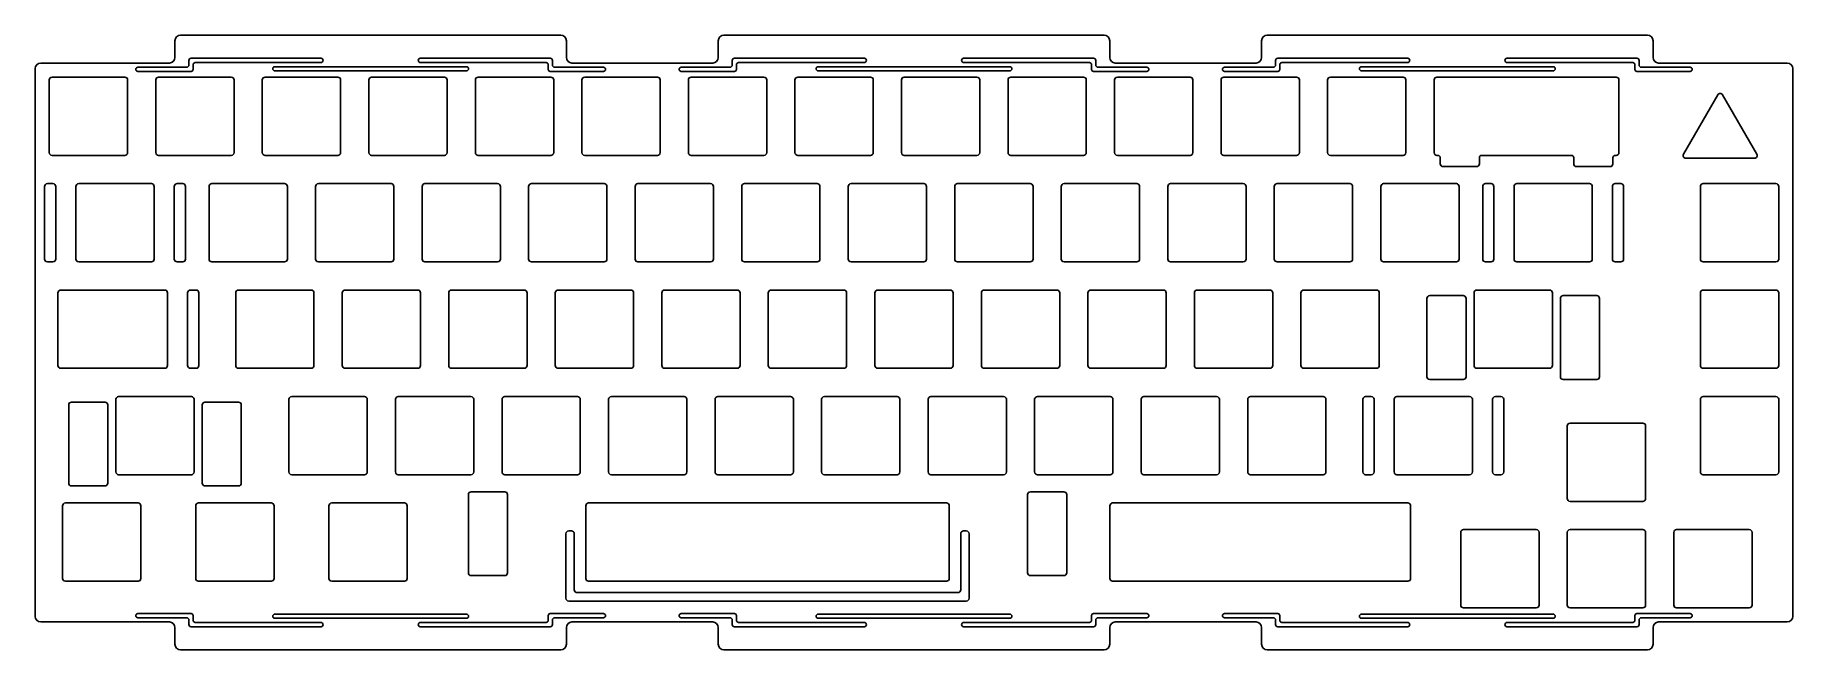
# Model space of a CAD drawing. Header units: millimetres. Extents: x 45 to 359, y -154 to -44.
import ezdxf

# ---------------------------------------------------------------- set-up
doc = ezdxf.new("R2010")
doc.units = ezdxf.units.MM

msp = doc.modelspace()

# ---------------------------------------------------------------- linework, layer by layer
at = {"color": 7, "linetype": 'Continuous', "lineweight": 25}
for p, q in [((138.64048, -43.56385), (70.64048, -43.56385)), ((235.80298, -43.56385), (167.80298, -43.56385)), ((332.96548, -43.56385), (264.96548, -43.56385)), ((69.64048, -44.56385), (69.64048, -47.56385)), ((139.64048, -47.56385), (139.64048, -44.56385)), ((166.80298, -44.56385), (166.80298, -47.56385)), ((236.80298, -47.56385), (236.80298, -44.56385)), ((263.96548, -44.56385), (263.96548, -47.56385)), ((333.96548, -47.56385), (333.96548, -44.56385)), ((44.64048, -49.56385), (44.64048, -147.57635)), ((68.64048, -48.56385), (45.64048, -48.56385)), ((71.76548, -49.31385), (63.01548, -49.31385)), ((63.01548, -50.06385), (72.51548, -50.06385)), ((72.14048, -48.08885), (72.14048, -48.93885)), ((95.76548, -47.71385), (72.51548, -47.71385)), ((72.89048, -49.68885), (72.89048, -48.83885)), ((73.26548, -48.46385), (95.76548, -48.46385)), ((121.76548, -49.21385), (87.51548, -49.21385)), ((87.51548, -49.96385), (121.76548, -49.96385)), ((136.76548, -47.71385), (113.51548, -47.71385)), ((113.51548, -48.46385), (136.01548, -48.46385)), ((136.39048, -48.83885), (136.39048, -49.68885)), ((136.76548, -50.06385), (146.26548, -50.06385)), ((137.14048, -48.93885), (137.14048, -48.08885)), ((146.26548, -49.31385), (137.51548, -49.31385)), ((165.80298, -48.56385), (140.64048, -48.56385)), ((168.92798, -49.31385), (160.17798, -49.31385)), ((160.17798, -50.06385), (169.67798, -50.06385)), ((169.30298, -48.08885), (169.30298, -48.93885)), ((192.92798, -47.71385), (169.67798, -47.71385)), ((170.05298, -49.68885), (170.05298, -48.83885)), ((170.42798, -48.46385), (192.92798, -48.46385)), ((218.92798, -49.21385), (184.67798, -49.21385)), ((184.67798, -49.96385), (218.92798, -49.96385)), ((233.92798, -47.71385), (210.67798, -47.71385)), ((210.67798, -48.46385), (233.17798, -48.46385)), ((233.55298, -48.83885), (233.55298, -49.68885)), ((233.92798, -50.06385), (243.42798, -50.06385)), ((234.30298, -48.93885), (234.30298, -48.08885)), ((243.42798, -49.31385), (234.67798, -49.31385)), ((262.96548, -48.56385), (237.80298, -48.56385)), ((266.09048, -49.31385), (257.34048, -49.31385)), ((257.34048, -50.06385), (266.84048, -50.06385)), ((266.46548, -48.08885), (266.46548, -48.93885)), ((290.09048, -47.71385), (266.84048, -47.71385)), ((267.21548, -49.68885), (267.21548, -48.83885)), ((267.59048, -48.46385), (290.09048, -48.46385)), ((316.09048, -49.21385), (281.84048, -49.21385)), ((281.84048, -49.96385), (316.09048, -49.96385)), ((331.09048, -47.71385), (307.84048, -47.71385)), ((307.84048, -48.46385), (330.34048, -48.46385)), ((330.71548, -48.83885), (330.71548, -49.68885)), ((331.09048, -50.06385), (340.59048, -50.06385)), ((331.46548, -48.93885), (331.46548, -48.08885)), ((340.59048, -49.31385), (331.84048, -49.31385)), ((357.96548, -48.56385), (334.96548, -48.56385)), ((358.96548, -147.57635), (358.96548, -49.56385)), ((47.16548, -51.58885), (47.16548, -64.58885)), ((60.66548, -51.08885), (47.66548, -51.08885)), ((61.16548, -64.58885), (61.16548, -51.58885)), ((66.21548, -51.58885), (66.21548, -64.58885)), ((79.71548, -51.08885), (66.71548, -51.08885)), ((80.21548, -64.58885), (80.21548, -51.58885)), ((85.26548, -51.58885), (85.26548, -64.58885)), ((98.76548, -51.08885), (85.76548, -51.08885)), ((99.26548, -64.58885), (99.26548, -51.58885)), ((104.31548, -51.58885), (104.31548, -64.58885)), ((117.81548, -51.08885), (104.81548, -51.08885)), ((118.31548, -64.58885), (118.31548, -51.58885)), ((123.36548, -51.58885), (123.36548, -64.58885)), ((136.86548, -51.08885), (123.86548, -51.08885)), ((137.36548, -64.58885), (137.36548, -51.58885)), ((142.41548, -51.58885), (142.41548, -64.58885)), ((155.91548, -51.08885), (142.91548, -51.08885)), ((156.41548, -64.58885), (156.41548, -51.58885)), ((161.46548, -51.58885), (161.46548, -64.58885)), ((174.96548, -51.08885), (161.96548, -51.08885)), ((175.46548, -64.58885), (175.46548, -51.58885)), ((180.51548, -51.58885), (180.51548, -64.58885)), ((194.01548, -51.08885), (181.01548, -51.08885)), ((194.51548, -64.58885), (194.51548, -51.58885)), ((199.56548, -51.58885), (199.56548, -64.58885)), ((213.06548, -51.08885), (200.06548, -51.08885)), ((213.56548, -64.58885), (213.56548, -51.58885)), ((218.61548, -51.58885), (218.61548, -64.58885)), ((232.11548, -51.08885), (219.11548, -51.08885)), ((232.61548, -64.58885), (232.61548, -51.58885)), ((237.66548, -51.58885), (237.66548, -64.58885)), ((251.16548, -51.08885), (238.16548, -51.08885)), ((251.66548, -64.58885), (251.66548, -51.58885)), ((256.71548, -51.58885), (256.71548, -64.58885)), ((270.21548, -51.08885), (257.21548, -51.08885)), ((270.71548, -64.58885), (270.71548, -51.58885)), ((275.76548, -51.58885), (275.76548, -64.58885)), ((289.26548, -51.08885), (276.26548, -51.08885)), ((289.76548, -64.58885), (289.76548, -51.58885)), ((294.81548, -51.58885), (294.81548, -64.58885)), ((327.36548, -51.08885), (295.31548, -51.08885)), ((327.86548, -64.58885), (327.86548, -51.58885)), ((345.53247, -54.23095), (339.39849, -64.8553)), ((352.53247, -64.8553), (346.39849, -54.23095)), ((47.66548, -65.08885), (60.66548, -65.08885)), ((66.71548, -65.08885), (79.71548, -65.08885)), ((85.76548, -65.08885), (98.76548, -65.08885)), ((104.81548, -65.08885), (117.81548, -65.08885)), ((123.86548, -65.08885), (136.86548, -65.08885)), ((142.91548, -65.08885), (155.91548, -65.08885)), ((161.96548, -65.08885), (174.96548, -65.08885)), ((181.01548, -65.08885), (194.01548, -65.08885)), ((200.06548, -65.08885), (213.06548, -65.08885)), ((219.11548, -65.08885), (232.11548, -65.08885)), ((238.16548, -65.08885), (251.16548, -65.08885)), ((257.21548, -65.08885), (270.21548, -65.08885)), ((276.26548, -65.08885), (289.26548, -65.08885)), ((295.31548, -65.08885), (295.52748, -65.08885)), ((295.90248, -65.46385), (295.90248, -66.58885)), ((302.90248, -66.58885), (302.90248, -65.46385)), ((303.27748, -65.08885), (319.40348, -65.08885)), ((319.77848, -65.46385), (319.77848, -66.58885)), ((326.77848, -66.58885), (326.77848, -65.46385)), ((327.15348, -65.08885), (327.36548, -65.08885)), ((339.83151, -65.6053), (352.09945, -65.6053)), ((296.40248, -67.08885), (302.40248, -67.08885)), ((320.27848, -67.08885), (326.27848, -67.08885)), ((46.32798, -70.63885), (46.32798, -83.63885)), ((47.82798, -70.13885), (46.82798, -70.13885)), ((48.32798, -83.63885), (48.32798, -70.63885)), ((51.92798, -70.63885), (51.92798, -83.63885)), ((65.42798, -70.13885), (52.42798, -70.13885)), ((65.92798, -83.63885), (65.92798, -70.63885)), ((69.52798, -70.63885), (69.52798, -83.63885)), ((71.02798, -70.13885), (70.02798, -70.13885)), ((71.52798, -83.63885), (71.52798, -70.63885)), ((75.74048, -70.63885), (75.74048, -83.63885)), ((89.24048, -70.13885), (76.24048, -70.13885)), ((89.74048, -83.63885), (89.74048, -70.63885)), ((94.79048, -70.63885), (94.79048, -83.63885)), ((108.29048, -70.13885), (95.29048, -70.13885)), ((108.79048, -83.63885), (108.79048, -70.63885)), ((113.84048, -70.63885), (113.84048, -83.63885)), ((127.34048, -70.13885), (114.34048, -70.13885)), ((127.84048, -83.63885), (127.84048, -70.63885)), ((132.89048, -70.63885), (132.89048, -83.63885)), ((146.39048, -70.13885), (133.39048, -70.13885)), ((146.89048, -83.63885), (146.89048, -70.63885)), ((151.94048, -70.63885), (151.94048, -83.63885)), ((165.44048, -70.13885), (152.44048, -70.13885)), ((165.94048, -83.63885), (165.94048, -70.63885)), ((170.99048, -70.63885), (170.99048, -83.63885)), ((184.49048, -70.13885), (171.49048, -70.13885)), ((184.99048, -83.63885), (184.99048, -70.63885)), ((190.04048, -70.63885), (190.04048, -83.63885)), ((203.54048, -70.13885), (190.54048, -70.13885)), ((204.04048, -83.63885), (204.04048, -70.63885)), ((209.09048, -70.63885), (209.09048, -83.63885)), ((222.59048, -70.13885), (209.59048, -70.13885)), ((223.09048, -83.63885), (223.09048, -70.63885)), ((228.14048, -70.63885), (228.14048, -83.63885)), ((241.64048, -70.13885), (228.64048, -70.13885)), ((242.14048, -83.63885), (242.14048, -70.63885)), ((247.19048, -70.63885), (247.19048, -83.63885)), ((260.69048, -70.13885), (247.69048, -70.13885)), ((261.19048, -83.63885), (261.19048, -70.63885)), ((266.24048, -70.63885), (266.24048, -83.63885)), ((279.74048, -70.13885), (266.74048, -70.13885)), ((280.24048, -83.63885), (280.24048, -70.63885)), ((285.29048, -70.63885), (285.29048, -83.63885)), ((298.79048, -70.13885), (285.79048, -70.13885)), ((299.29048, -83.63885), (299.29048, -70.63885)), ((303.50298, -70.63885), (303.50298, -83.63885)), ((305.00298, -70.13885), (304.00298, -70.13885)), ((305.50298, -83.63885), (305.50298, -70.63885)), ((309.10298, -70.63885), (309.10298, -83.63885)), ((322.60298, -70.13885), (309.60298, -70.13885)), ((323.10298, -83.63885), (323.10298, -70.63885)), ((326.70298, -70.63885), (326.70298, -83.63885)), ((328.20298, -70.13885), (327.20298, -70.13885)), ((328.70298, -83.63885), (328.70298, -70.63885)), ((342.44048, -70.63885), (342.44048, -83.63885)), ((355.94048, -70.13885), (342.94048, -70.13885)), ((356.44048, -83.63885), (356.44048, -70.63885)), ((46.82798, -84.13885), (47.82798, -84.13885)), ((52.42798, -84.13885), (65.42798, -84.13885)), ((70.02798, -84.13885), (71.02798, -84.13885)), ((76.24048, -84.13885), (89.24048, -84.13885)), ((95.29048, -84.13885), (108.29048, -84.13885)), ((114.34048, -84.13885), (127.34048, -84.13885)), ((133.39048, -84.13885), (146.39048, -84.13885)), ((152.44048, -84.13885), (165.44048, -84.13885)), ((171.49048, -84.13885), (184.49048, -84.13885)), ((190.54048, -84.13885), (203.54048, -84.13885)), ((209.59048, -84.13885), (222.59048, -84.13885)), ((228.64048, -84.13885), (241.64048, -84.13885)), ((247.69048, -84.13885), (260.69048, -84.13885)), ((266.74048, -84.13885), (279.74048, -84.13885)), ((285.79048, -84.13885), (298.79048, -84.13885)), ((304.00298, -84.13885), (305.00298, -84.13885)), ((309.60298, -84.13885), (322.60298, -84.13885)), ((327.20298, -84.13885), (328.20298, -84.13885)), ((342.94048, -84.13885), (355.94048, -84.13885)), ((48.70923, -89.68885), (48.70923, -102.68885)), ((67.80923, -89.18885), (49.20923, -89.18885)), ((68.30923, -102.68885), (68.30923, -89.68885)), ((71.90923, -89.68885), (71.90923, -102.68885)), ((73.40923, -89.18885), (72.40923, -89.18885)), ((73.90923, -102.68885), (73.90923, -89.68885)), ((80.50298, -89.68885), (80.50298, -102.68885)), ((94.00298, -89.18885), (81.00298, -89.18885)), ((94.50298, -102.68885), (94.50298, -89.68885)), ((99.55298, -89.68885), (99.55298, -102.68885)), ((113.05298, -89.18885), (100.05298, -89.18885)), ((113.55298, -102.68885), (113.55298, -89.68885)), ((118.60298, -89.68885), (118.60298, -102.68885)), ((132.10298, -89.18885), (119.10298, -89.18885)), ((132.60298, -102.68885), (132.60298, -89.68885)), ((137.65298, -89.68885), (137.65298, -102.68885)), ((151.15298, -89.18885), (138.15298, -89.18885)), ((151.65298, -102.68885), (151.65298, -89.68885)), ((156.70298, -89.68885), (156.70298, -102.68885)), ((170.20298, -89.18885), (157.20298, -89.18885)), ((170.70298, -102.68885), (170.70298, -89.68885)), ((175.75298, -89.68885), (175.75298, -102.68885)), ((189.25298, -89.18885), (176.25298, -89.18885)), ((189.75298, -102.68885), (189.75298, -89.68885)), ((194.80298, -89.68885), (194.80298, -102.68885)), ((208.30298, -89.18885), (195.30298, -89.18885)), ((208.80298, -102.68885), (208.80298, -89.68885)), ((213.85298, -89.68885), (213.85298, -102.68885)), ((227.35298, -89.18885), (214.35298, -89.18885)), ((227.85298, -102.68885), (227.85298, -89.68885)), ((232.90298, -89.68885), (232.90298, -102.68885)), ((246.40298, -89.18885), (233.40298, -89.18885)), ((246.90298, -102.68885), (246.90298, -89.68885)), ((251.95298, -89.68885), (251.95298, -102.68885)), ((265.45298, -89.18885), (252.45298, -89.18885)), ((265.95298, -102.68885), (265.95298, -89.68885)), ((271.00298, -89.68885), (271.00298, -102.68885)), ((284.50298, -89.18885), (271.50298, -89.18885)), ((285.00298, -102.68885), (285.00298, -89.68885)), ((293.52123, -90.68885), (293.52123, -104.68885)), ((300.02123, -90.18885), (294.02123, -90.18885)), ((300.52123, -104.68885), (300.52123, -90.68885)), ((301.95923, -89.68885), (301.95923, -102.68885)), ((315.45923, -89.18885), (302.45923, -89.18885)), ((315.95923, -102.68885), (315.95923, -89.68885)), ((317.39723, -90.68885), (317.39723, -104.68885)), ((323.89723, -90.18885), (317.89723, -90.18885)), ((324.39723, -104.68885), (324.39723, -90.68885)), ((342.44048, -89.68885), (342.44048, -102.68885)), ((355.94048, -89.18885), (342.94048, -89.18885)), ((356.44048, -102.68885), (356.44048, -89.68885)), ((49.20923, -103.18885), (67.80923, -103.18885)), ((72.40923, -103.18885), (73.40923, -103.18885)), ((81.00298, -103.18885), (94.00298, -103.18885)), ((100.05298, -103.18885), (113.05298, -103.18885)), ((119.10298, -103.18885), (132.10298, -103.18885)), ((138.15298, -103.18885), (151.15298, -103.18885)), ((157.20298, -103.18885), (170.20298, -103.18885)), ((176.25298, -103.18885), (189.25298, -103.18885)), ((195.30298, -103.18885), (208.30298, -103.18885)), ((214.35298, -103.18885), (227.35298, -103.18885)), ((233.40298, -103.18885), (246.40298, -103.18885)), ((252.45298, -103.18885), (265.45298, -103.18885)), ((271.50298, -103.18885), (284.50298, -103.18885)), ((302.45923, -103.18885), (315.45923, -103.18885)), ((342.94048, -103.18885), (355.94048, -103.18885)), ((294.02123, -105.18885), (300.02123, -105.18885)), ((317.89723, -105.18885), (323.89723, -105.18885)), ((50.63373, -109.73885), (50.63373, -123.73885)), ((57.13373, -109.23885), (51.13373, -109.23885)), ((57.63373, -123.73885), (57.63373, -109.73885)), ((59.07173, -108.73885), (59.07173, -121.73885)), ((72.57173, -108.23885), (59.57173, -108.23885)), ((73.07173, -121.73885), (73.07173, -108.73885)), ((74.50973, -109.73885), (74.50973, -123.73885)), ((81.00973, -109.23885), (75.00973, -109.23885)), ((81.50973, -123.73885), (81.50973, -109.73885)), ((90.02798, -108.73885), (90.02798, -121.73885)), ((103.52798, -108.23885), (90.52798, -108.23885)), ((104.02798, -121.73885), (104.02798, -108.73885)), ((109.07798, -108.73885), (109.07798, -121.73885)), ((122.57798, -108.23885), (109.57798, -108.23885)), ((123.07798, -121.73885), (123.07798, -108.73885)), ((128.12798, -108.73885), (128.12798, -121.73885)), ((141.62798, -108.23885), (128.62798, -108.23885)), ((142.12798, -121.73885), (142.12798, -108.73885)), ((147.17798, -108.73885), (147.17798, -121.73885)), ((160.67798, -108.23885), (147.67798, -108.23885)), ((161.17798, -121.73885), (161.17798, -108.73885)), ((166.22798, -108.73885), (166.22798, -121.73885)), ((179.72798, -108.23885), (166.72798, -108.23885)), ((180.22798, -121.73885), (180.22798, -108.73885)), ((185.27798, -108.73885), (185.27798, -121.73885)), ((198.77798, -108.23885), (185.77798, -108.23885)), ((199.27798, -121.73885), (199.27798, -108.73885)), ((204.32798, -108.73885), (204.32798, -121.73885)), ((217.82798, -108.23885), (204.82798, -108.23885)), ((218.32798, -121.73885), (218.32798, -108.73885)), ((223.37798, -108.73885), (223.37798, -121.73885)), ((236.87798, -108.23885), (223.87798, -108.23885)), ((237.37798, -121.73885), (237.37798, -108.73885)), ((242.42798, -108.73885), (242.42798, -121.73885)), ((255.92798, -108.23885), (242.92798, -108.23885)), ((256.42798, -121.73885), (256.42798, -108.73885)), ((261.47798, -108.73885), (261.47798, -121.73885)), ((274.97798, -108.23885), (261.97798, -108.23885)), ((275.47798, -121.73885), (275.47798, -108.73885)), ((282.07173, -108.73885), (282.07173, -121.73885)), ((283.57173, -108.23885), (282.57173, -108.23885)), ((284.07173, -121.73885), (284.07173, -108.73885)), ((287.67173, -108.73885), (287.67173, -121.73885)), ((301.17173, -108.23885), (288.17173, -108.23885)), ((301.67173, -121.73885), (301.67173, -108.73885)), ((305.27173, -108.73885), (305.27173, -121.73885)), ((306.77173, -108.23885), (305.77173, -108.23885)), ((307.27173, -121.73885), (307.27173, -108.73885)), ((342.44048, -108.73885), (342.44048, -121.73885)), ((355.94048, -108.23885), (342.94048, -108.23885)), ((356.44048, -121.73885), (356.44048, -108.73885)), ((332.12798, -113.00135), (319.12798, -113.00135)), ((318.62798, -113.50135), (318.62798, -126.50135)), ((332.62798, -126.50135), (332.62798, -113.50135)), ((59.57173, -122.23885), (72.57173, -122.23885)), ((90.52798, -122.23885), (103.52798, -122.23885)), ((109.57798, -122.23885), (122.57798, -122.23885)), ((128.62798, -122.23885), (141.62798, -122.23885)), ((147.67798, -122.23885), (160.67798, -122.23885)), ((166.72798, -122.23885), (179.72798, -122.23885)), ((185.77798, -122.23885), (198.77798, -122.23885)), ((204.82798, -122.23885), (217.82798, -122.23885)), ((223.87798, -122.23885), (236.87798, -122.23885)), ((242.92798, -122.23885), (255.92798, -122.23885)), ((261.97798, -122.23885), (274.97798, -122.23885)), ((282.57173, -122.23885), (283.57173, -122.23885)), ((288.17173, -122.23885), (301.17173, -122.23885)), ((305.77173, -122.23885), (306.77173, -122.23885)), ((342.94048, -122.23885), (355.94048, -122.23885)), ((51.13373, -124.23885), (57.13373, -124.23885)), ((75.00973, -124.23885), (81.00973, -124.23885)), ((128.60923, -125.28885), (122.60923, -125.28885)), ((228.60923, -125.28885), (222.60923, -125.28885)), ((49.54673, -127.78885), (49.54673, -140.78885)), ((63.04673, -127.28885), (50.04673, -127.28885)), ((63.54673, -140.78885), (63.54673, -127.78885)), ((73.35923, -127.78885), (73.35923, -140.78885)), ((86.85923, -127.28885), (73.85923, -127.28885)), ((87.35923, -140.78885), (87.35923, -127.78885)), ((97.17173, -127.78885), (97.17173, -140.78885)), ((110.67173, -127.28885), (97.67173, -127.28885)), ((111.17173, -140.78885), (111.17173, -127.78885)), ((122.10923, -125.78885), (122.10923, -139.78885)), ((129.10923, -139.78885), (129.10923, -125.78885)), ((143.10923, -127.78885), (143.10923, -140.78885)), ((207.60923, -127.28885), (143.60923, -127.28885)), ((208.10923, -140.78885), (208.10923, -127.78885)), ((222.10923, -125.78885), (222.10923, -139.78885)), ((229.10923, -139.78885), (229.10923, -125.78885)), ((236.82798, -127.78885), (236.82798, -140.78885)), ((290.10298, -127.28885), (237.32798, -127.28885)), ((290.60298, -140.78885), (290.60298, -127.78885)), ((319.12798, -127.00135), (332.12798, -127.00135)), ((139.55923, -132.78885), (139.55923, -144.33885)), ((140.55923, -132.28885), (140.05923, -132.28885)), ((141.05923, -142.83885), (141.05923, -132.78885)), ((210.15923, -132.78885), (210.15923, -142.83885)), ((211.15923, -132.28885), (210.65923, -132.28885)), ((211.65923, -144.33885), (211.65923, -132.78885)), ((299.57798, -132.55135), (299.57798, -145.55135)), ((313.07798, -132.05135), (300.07798, -132.05135)), ((313.57798, -145.55135), (313.57798, -132.55135)), ((318.62798, -132.55135), (318.62798, -145.55135)), ((332.12798, -132.05135), (319.12798, -132.05135)), ((332.62798, -145.55135), (332.62798, -132.55135)), ((337.67798, -132.55135), (337.67798, -145.55135)), ((351.17798, -132.05135), (338.17798, -132.05135)), ((351.67798, -145.55135), (351.67798, -132.55135)), ((50.04673, -141.28885), (63.04673, -141.28885)), ((73.85923, -141.28885), (86.85923, -141.28885)), ((97.67173, -141.28885), (110.67173, -141.28885)), ((122.60923, -140.28885), (128.60923, -140.28885)), ((143.60923, -141.28885), (207.60923, -141.28885)), ((222.60923, -140.28885), (228.60923, -140.28885)), ((237.32798, -141.28885), (290.10298, -141.28885)), ((209.65923, -143.33885), (141.55923, -143.33885)), ((72.51548, -147.07635), (63.01548, -147.07635)), ((72.89048, -148.30135), (72.89048, -147.45135)), ((121.76548, -147.17635), (87.51548, -147.17635)), ((136.39048, -147.45135), (136.39048, -148.30135)), ((146.26548, -147.07635), (136.76548, -147.07635)), ((140.05923, -144.83885), (211.15923, -144.83885)), ((169.67798, -147.07635), (160.17798, -147.07635)), ((170.05298, -148.30135), (170.05298, -147.45135)), ((218.92798, -147.17635), (184.67798, -147.17635)), ((233.55298, -147.45135), (233.55298, -148.30135)), ((243.42798, -147.07635), (233.92798, -147.07635)), ((266.84048, -147.07635), (257.34048, -147.07635)), ((267.21548, -148.30135), (267.21548, -147.45135)), ((316.09048, -147.17635), (281.84048, -147.17635)), ((300.07798, -146.05135), (313.07798, -146.05135)), ((319.12798, -146.05135), (332.12798, -146.05135)), ((330.71548, -147.45135), (330.71548, -148.30135)), ((340.59048, -147.07635), (331.09048, -147.07635)), ((338.17798, -146.05135), (351.17798, -146.05135)), ((45.64048, -148.57635), (68.64048, -148.57635)), ((63.01548, -147.82635), (71.76548, -147.82635)), ((69.64048, -149.57635), (69.64048, -152.57635)), ((72.14048, -148.20135), (72.14048, -149.05135)), ((72.51548, -149.42635), (95.76548, -149.42635)), ((95.76548, -148.67635), (73.26548, -148.67635)), ((87.51548, -147.92635), (121.76548, -147.92635)), ((136.01548, -148.67635), (113.51548, -148.67635)), ((113.51548, -149.42635), (136.76548, -149.42635)), ((137.14048, -149.05135), (137.14048, -148.20135)), ((137.51548, -147.82635), (146.26548, -147.82635)), ((139.64048, -152.57635), (139.64048, -149.57635)), ((140.64048, -148.57635), (165.80298, -148.57635)), ((160.17798, -147.82635), (168.92798, -147.82635)), ((166.80298, -149.57635), (166.80298, -152.57635)), ((169.30298, -148.20135), (169.30298, -149.05135)), ((169.67798, -149.42635), (192.92798, -149.42635)), ((192.92798, -148.67635), (170.42798, -148.67635)), ((184.67798, -147.92635), (218.92798, -147.92635)), ((233.17798, -148.67635), (210.67798, -148.67635)), ((210.67798, -149.42635), (233.92798, -149.42635)), ((234.30298, -149.05135), (234.30298, -148.20135)), ((234.67798, -147.82635), (243.42798, -147.82635)), ((236.80298, -152.57635), (236.80298, -149.57635)), ((237.80298, -148.57635), (262.96548, -148.57635)), ((257.34048, -147.82635), (266.09048, -147.82635)), ((263.96548, -149.57635), (263.96548, -152.57635)), ((266.46548, -148.20135), (266.46548, -149.05135)), ((266.84048, -149.42635), (290.09048, -149.42635)), ((290.09048, -148.67635), (267.59048, -148.67635)), ((281.84048, -147.92635), (316.09048, -147.92635)), ((330.34048, -148.67635), (307.84048, -148.67635)), ((307.84048, -149.42635), (331.09048, -149.42635)), ((331.46548, -149.05135), (331.46548, -148.20135)), ((331.84048, -147.82635), (340.59048, -147.82635)), ((333.96548, -152.57635), (333.96548, -149.57635)), ((334.96548, -148.57635), (357.96548, -148.57635)), ((70.64048, -153.57635), (138.64048, -153.57635)), ((167.80298, -153.57635), (235.80298, -153.57635)), ((264.96548, -153.57635), (332.96548, -153.57635))]:
    msp.add_line(p, q, dxfattribs=at)
for centre, radius, start, end in [((70.64048, -44.56385), 1, 90, 180), ((138.64048, -44.56385), 1, 0, 90), ((167.80298, -44.56385), 1, 90, 180), ((235.80298, -44.56385), 1, 0, 90), ((264.96548, -44.56385), 1, 90, 180), ((332.96548, -44.56385), 1, 0, 90), ((45.64048, -49.56385), 1, 90, 180), ((63.01548, -49.68885), 0.375, 90, 270), ((68.64048, -47.56385), 1, 270, 0), ((71.76548, -48.93885), 0.375, 270, 0), ((72.51548, -48.08885), 0.375, 90, 180), ((72.51548, -49.68885), 0.375, 270, 0), ((73.26548, -48.83885), 0.375, 90, 180), ((87.51548, -49.58885), 0.375, 90, 270), ((95.76548, -48.08885), 0.375, 270, 90), ((113.51548, -48.08885), 0.375, 90, 270), ((121.76548, -49.58885), 0.375, 270, 90), ((136.01548, -48.83885), 0.375, 0, 90), ((136.76548, -49.68885), 0.375, 180, 270), ((136.76548, -48.08885), 0.375, 0, 90), ((137.51548, -48.93885), 0.375, 180, 270), ((140.64048, -47.56385), 1, 180, 270), ((146.26548, -49.68885), 0.375, 270, 90), ((160.17798, -49.68885), 0.375, 90, 270), ((165.80298, -47.56385), 1, 270, 0), ((168.92798, -48.93885), 0.375, 270, 0), ((169.67798, -48.08885), 0.375, 90, 180), ((169.67798, -49.68885), 0.375, 270, 0), ((170.42798, -48.83885), 0.375, 90, 180), ((184.67798, -49.58885), 0.375, 90, 270), ((192.92798, -48.08885), 0.375, 270, 90), ((210.67798, -48.08885), 0.375, 90, 270), ((218.92798, -49.58885), 0.375, 270, 90), ((233.17798, -48.83885), 0.375, 0, 90), ((233.92798, -49.68885), 0.375, 180, 270), ((233.92798, -48.08885), 0.375, 0, 90), ((234.67798, -48.93885), 0.375, 180, 270), ((237.80298, -47.56385), 1, 180, 270), ((243.42798, -49.68885), 0.375, 270, 90), ((257.34048, -49.68885), 0.375, 90, 270), ((262.96548, -47.56385), 1, 270, 0), ((266.09048, -48.93885), 0.375, 270, 0), ((266.84048, -48.08885), 0.375, 90, 180), ((266.84048, -49.68885), 0.375, 270, 0), ((267.59048, -48.83885), 0.375, 90, 180), ((281.84048, -49.58885), 0.375, 90, 270), ((290.09048, -48.08885), 0.375, 270, 90), ((307.84048, -48.08885), 0.375, 90, 270), ((316.09048, -49.58885), 0.375, 270, 90), ((330.34048, -48.83885), 0.375, 0, 90), ((331.09048, -49.68885), 0.375, 180, 270), ((331.09048, -48.08885), 0.375, 0, 90), ((331.84048, -48.93885), 0.375, 180, 270), ((334.96548, -47.56385), 1, 180, 270), ((340.59048, -49.68885), 0.375, 270, 90), ((357.96548, -49.56385), 1, 0, 90), ((47.66548, -51.58885), 0.5, 90, 180), ((60.66548, -51.58885), 0.5, 0, 90), ((66.71548, -51.58885), 0.5, 90, 180), ((79.71548, -51.58885), 0.5, 360, 90), ((85.76548, -51.58885), 0.5, 90, 180), ((98.76548, -51.58885), 0.5, 360, 90), ((104.81548, -51.58885), 0.5, 90, 180), ((117.81548, -51.58885), 0.5, 360, 90), ((123.86548, -51.58885), 0.5, 90, 180), ((136.86548, -51.58885), 0.5, 0, 90), ((142.91548, -51.58885), 0.5, 90, 180), ((155.91548, -51.58885), 0.5, 0, 90), ((161.96548, -51.58885), 0.5, 90, 180), ((174.96548, -51.58885), 0.5, 0, 90), ((181.01548, -51.58885), 0.5, 90, 180), ((194.01548, -51.58885), 0.5, 360, 90), ((200.06548, -51.58885), 0.5, 90, 180), ((213.06548, -51.58885), 0.5, 360, 90), ((219.11548, -51.58885), 0.5, 90, 180), ((232.11548, -51.58885), 0.5, 0, 90), ((238.16548, -51.58885), 0.5, 90, 180), ((251.16548, -51.58885), 0.5, 0, 90), ((257.21548, -51.58885), 0.5, 90, 180), ((270.21548, -51.58885), 0.5, 0, 90), ((276.26548, -51.58885), 0.5, 90, 180), ((289.26548, -51.58885), 0.5, 360, 90), ((295.31548, -51.58885), 0.5, 90, 180), ((327.36548, -51.58885), 0.5, 360, 90), ((345.96548, -54.48095), 0.5, 30, 150), ((47.66548, -64.58885), 0.5, 180, 270), ((60.66548, -64.58885), 0.5, 270, 0), ((66.71548, -64.58885), 0.5, 180, 270), ((79.71548, -64.58885), 0.5, 270, 0), ((85.76548, -64.58885), 0.5, 180, 270), ((98.76548, -64.58885), 0.5, 270, 360), ((104.81548, -64.58885), 0.5, 180, 270), ((117.81548, -64.58885), 0.5, 270, 360), ((123.86548, -64.58885), 0.5, 180, 270), ((136.86548, -64.58885), 0.5, 270, 0), ((142.91548, -64.58885), 0.5, 180, 270), ((155.91548, -64.58885), 0.5, 270, 0), ((161.96548, -64.58885), 0.5, 180, 270), ((174.96548, -64.58885), 0.5, 270, 360), ((181.01548, -64.58885), 0.5, 180, 270), ((194.01548, -64.58885), 0.5, 270, 360), ((200.06548, -64.58885), 0.5, 180, 270), ((213.06548, -64.58885), 0.5, 270, 360), ((219.11548, -64.58885), 0.5, 180, 270), ((232.11548, -64.58885), 0.5, 270, 360), ((238.16548, -64.58885), 0.5, 180, 270), ((251.16548, -64.58885), 0.5, 270, 360), ((257.21548, -64.58885), 0.5, 180, 270), ((270.21548, -64.58885), 0.5, 270, 360), ((276.26548, -64.58885), 0.5, 180, 270), ((289.26548, -64.58885), 0.5, 270, 360), ((295.31548, -64.58885), 0.5, 180, 270), ((295.52748, -65.46385), 0.375, 0, 90), ((303.27748, -65.46385), 0.375, 90, 180), ((319.40348, -65.46385), 0.375, 0, 90), ((327.15348, -65.46385), 0.375, 90, 180), ((327.36548, -64.58885), 0.5, 270, 0), ((339.83151, -65.1053), 0.5, 150, 270), ((352.09945, -65.1053), 0.5, 270, 30), ((296.40248, -66.58885), 0.5, 180, 270), ((302.40248, -66.58885), 0.5, 270, 360), ((320.27848, -66.58885), 0.5, 180, 270), ((326.27848, -66.58885), 0.5, 270, 0), ((46.82798, -70.63885), 0.5, 90, 180), ((47.82798, -70.63885), 0.5, 360, 90), ((52.42798, -70.63885), 0.5, 90, 180), ((65.42798, -70.63885), 0.5, 360, 90), ((70.02798, -70.63885), 0.5, 90, 180), ((71.02798, -70.63885), 0.5, 360, 90), ((76.24048, -70.63885), 0.5, 90, 180), ((89.24048, -70.63885), 0.5, 360, 90), ((95.29048, -70.63885), 0.5, 90, 180), ((108.29048, -70.63885), 0.5, 360, 90), ((114.34048, -70.63885), 0.5, 90, 180), ((127.34048, -70.63885), 0.5, 360, 90), ((133.39048, -70.63885), 0.5, 90, 180), ((146.39048, -70.63885), 0.5, 0, 90), ((152.44048, -70.63885), 0.5, 90, 180), ((165.44048, -70.63885), 0.5, 0, 90), ((171.49048, -70.63885), 0.5, 90, 180), ((184.49048, -70.63885), 0.5, 0, 90), ((190.54048, -70.63885), 0.5, 90, 180), ((203.54048, -70.63885), 0.5, 360, 90), ((209.59048, -70.63885), 0.5, 90, 180), ((222.59048, -70.63885), 0.5, 360, 90), ((228.64048, -70.63885), 0.5, 90, 180), ((241.64048, -70.63885), 0.5, 0, 90), ((247.69048, -70.63885), 0.5, 90, 180), ((260.69048, -70.63885), 0.5, 360, 90), ((266.74048, -70.63885), 0.5, 90, 180), ((279.74048, -70.63885), 0.5, 0, 90), ((285.79048, -70.63885), 0.5, 90, 180), ((298.79048, -70.63885), 0.5, 360, 90), ((304.00298, -70.63885), 0.5, 90, 180), ((305.00298, -70.63885), 0.5, 0, 90), ((309.60298, -70.63885), 0.5, 90, 180), ((322.60298, -70.63885), 0.5, 360, 90), ((327.20298, -70.63885), 0.5, 90, 180), ((328.20298, -70.63885), 0.5, 0, 90), ((342.94048, -70.63885), 0.5, 90, 180), ((355.94048, -70.63885), 0.5, 360, 90), ((46.82798, -83.63885), 0.5, 180, 270), ((47.82798, -83.63885), 0.5, 270, 0), ((52.42798, -83.63885), 0.5, 180, 270), ((65.42798, -83.63885), 0.5, 270, 0), ((70.02798, -83.63885), 0.5, 180, 270), ((71.02798, -83.63885), 0.5, 270, 0), ((76.24048, -83.63885), 0.5, 180, 270), ((89.24048, -83.63885), 0.5, 270, 0), ((95.29048, -83.63885), 0.5, 180, 270), ((108.29048, -83.63885), 0.5, 270, 360), ((114.34048, -83.63885), 0.5, 180, 270), ((127.34048, -83.63885), 0.5, 270, 0), ((133.39048, -83.63885), 0.5, 180, 270), ((146.39048, -83.63885), 0.5, 270, 0), ((152.44048, -83.63885), 0.5, 180, 270), ((165.44048, -83.63885), 0.5, 270, 360), ((171.49048, -83.63885), 0.5, 180, 270), ((184.49048, -83.63885), 0.5, 270, 360), ((190.54048, -83.63885), 0.5, 180, 270), ((203.54048, -83.63885), 0.5, 270, 0), ((209.59048, -83.63885), 0.5, 180, 270), ((222.59048, -83.63885), 0.5, 270, 0), ((228.64048, -83.63885), 0.5, 180, 270), ((241.64048, -83.63885), 0.5, 270, 360), ((247.69048, -83.63885), 0.5, 180, 270), ((260.69048, -83.63885), 0.5, 270, 360), ((266.74048, -83.63885), 0.5, 180, 270), ((279.74048, -83.63885), 0.5, 270, 360), ((285.79048, -83.63885), 0.5, 180, 270), ((298.79048, -83.63885), 0.5, 270, 0), ((304.00298, -83.63885), 0.5, 180, 270), ((305.00298, -83.63885), 0.5, 270, 360), ((309.60298, -83.63885), 0.5, 180, 270), ((322.60298, -83.63885), 0.5, 270, 360), ((327.20298, -83.63885), 0.5, 180, 270), ((328.20298, -83.63885), 0.5, 270, 360), ((342.94048, -83.63885), 0.5, 180, 270), ((355.94048, -83.63885), 0.5, 270, 0), ((49.20923, -89.68885), 0.5, 90, 180), ((67.80923, -89.68885), 0.5, 0, 90), ((72.40923, -89.68885), 0.5, 90, 180), ((73.40923, -89.68885), 0.5, 0, 90), ((81.00298, -89.68885), 0.5, 90, 180), ((94.00298, -89.68885), 0.5, 360, 90), ((100.05298, -89.68885), 0.5, 90, 180), ((113.05298, -89.68885), 0.5, 360, 90), ((119.10298, -89.68885), 0.5, 90, 180), ((132.10298, -89.68885), 0.5, 360, 90), ((138.15298, -89.68885), 0.5, 90, 180), ((151.15298, -89.68885), 0.5, 360, 90), ((157.20298, -89.68885), 0.5, 90, 180), ((170.20298, -89.68885), 0.5, 0, 90), ((176.25298, -89.68885), 0.5, 90, 180), ((189.25298, -89.68885), 0.5, 0, 90), ((195.30298, -89.68885), 0.5, 90, 180), ((208.30298, -89.68885), 0.5, 0, 90), ((214.35298, -89.68885), 0.5, 90, 180), ((227.35298, -89.68885), 0.5, 0, 90), ((233.40298, -89.68885), 0.5, 90, 180), ((246.40298, -89.68885), 0.5, 0, 90), ((252.45298, -89.68885), 0.5, 90, 180), ((265.45298, -89.68885), 0.5, 0, 90), ((271.50298, -89.68885), 0.5, 90, 180), ((284.50298, -89.68885), 0.5, 0, 90), ((294.02123, -90.68885), 0.5, 90, 180), ((300.02123, -90.68885), 0.5, 0, 90), ((302.45923, -89.68885), 0.5, 90, 180), ((315.45923, -89.68885), 0.5, 0, 90), ((317.89723, -90.68885), 0.5, 90, 180), ((323.89723, -90.68885), 0.5, 360, 90), ((342.94048, -89.68885), 0.5, 90, 180), ((355.94048, -89.68885), 0.5, 360, 90), ((49.20923, -102.68885), 0.5, 180, 270), ((67.80923, -102.68885), 0.5, 270, 360), ((72.40923, -102.68885), 0.5, 180, 270), ((73.40923, -102.68885), 0.5, 270, 360), ((81.00298, -102.68885), 0.5, 180, 270), ((94.00298, -102.68885), 0.5, 270, 360), ((100.05298, -102.68885), 0.5, 180, 270), ((113.05298, -102.68885), 0.5, 270, 360), ((119.10298, -102.68885), 0.5, 180, 270), ((132.10298, -102.68885), 0.5, 270, 0), ((138.15298, -102.68885), 0.5, 180, 270), ((151.15298, -102.68885), 0.5, 270, 0), ((157.20298, -102.68885), 0.5, 180, 270), ((170.20298, -102.68885), 0.5, 270, 360), ((176.25298, -102.68885), 0.5, 180, 270), ((189.25298, -102.68885), 0.5, 270, 360), ((195.30298, -102.68885), 0.5, 180, 270), ((208.30298, -102.68885), 0.5, 270, 0), ((214.35298, -102.68885), 0.5, 180, 270), ((227.35298, -102.68885), 0.5, 270, 0), ((233.40298, -102.68885), 0.5, 180, 270), ((246.40298, -102.68885), 0.5, 270, 360), ((252.45298, -102.68885), 0.5, 180, 270), ((265.45298, -102.68885), 0.5, 270, 360), ((271.50298, -102.68885), 0.5, 180, 270), ((284.50298, -102.68885), 0.5, 270, 360), ((302.45923, -102.68885), 0.5, 180, 270), ((315.45923, -102.68885), 0.5, 270, 0), ((342.94048, -102.68885), 0.5, 180, 270), ((355.94048, -102.68885), 0.5, 270, 0), ((294.02123, -104.68885), 0.5, 180, 270), ((300.02123, -104.68885), 0.5, 270, 0), ((317.89723, -104.68885), 0.5, 180, 270), ((323.89723, -104.68885), 0.5, 270, 360), ((51.13373, -109.73885), 0.5, 90, 180), ((57.13373, -109.73885), 0.5, 0, 90), ((59.57173, -108.73885), 0.5, 90, 180), ((72.57173, -108.73885), 0.5, 360, 90), ((75.00973, -109.73885), 0.5, 90, 180), ((81.00973, -109.73885), 0.5, 0, 90), ((90.52798, -108.73885), 0.5, 90, 180), ((103.52798, -108.73885), 0.5, 360, 90), ((109.57798, -108.73885), 0.5, 90, 180), ((122.57798, -108.73885), 0.5, 0, 90), ((128.62798, -108.73885), 0.5, 90, 180), ((141.62798, -108.73885), 0.5, 360, 90), ((147.67798, -108.73885), 0.5, 90, 180), ((160.67798, -108.73885), 0.5, 0, 90), ((166.72798, -108.73885), 0.5, 90, 180), ((179.72798, -108.73885), 0.5, 0, 90), ((185.77798, -108.73885), 0.5, 90, 180), ((198.77798, -108.73885), 0.5, 0, 90), ((204.82798, -108.73885), 0.5, 90, 180), ((217.82798, -108.73885), 0.5, 0, 90), ((223.87798, -108.73885), 0.5, 90, 180), ((236.87798, -108.73885), 0.5, 0, 90), ((242.92798, -108.73885), 0.5, 90, 180), ((255.92798, -108.73885), 0.5, 0, 90), ((261.97798, -108.73885), 0.5, 90, 180), ((274.97798, -108.73885), 0.5, 0, 90), ((282.57173, -108.73885), 0.5, 90, 180), ((283.57173, -108.73885), 0.5, 0, 90), ((288.17173, -108.73885), 0.5, 90, 180), ((301.17173, -108.73885), 0.5, 0, 90), ((305.77173, -108.73885), 0.5, 90, 180), ((306.77173, -108.73885), 0.5, 0, 90), ((342.94048, -108.73885), 0.5, 90, 180), ((355.94048, -108.73885), 0.5, 360, 90), ((319.12798, -113.50135), 0.5, 90, 180), ((332.12798, -113.50135), 0.5, 360, 90), ((59.57173, -121.73885), 0.5, 180, 270), ((72.57173, -121.73885), 0.5, 270, 0), ((90.52798, -121.73885), 0.5, 180, 270), ((103.52798, -121.73885), 0.5, 270, 0), ((109.57798, -121.73885), 0.5, 180, 270), ((122.57798, -121.73885), 0.5, 270, 0), ((128.62798, -121.73885), 0.5, 180, 270), ((141.62798, -121.73885), 0.5, 270, 0), ((147.67798, -121.73885), 0.5, 180, 270), ((160.67798, -121.73885), 0.5, 270, 360), ((166.72798, -121.73885), 0.5, 180, 270), ((179.72798, -121.73885), 0.5, 270, 360), ((185.77798, -121.73885), 0.5, 180, 270), ((198.77798, -121.73885), 0.5, 270, 0), ((204.82798, -121.73885), 0.5, 180, 270), ((217.82798, -121.73885), 0.5, 270, 0), ((223.87798, -121.73885), 0.5, 180, 270), ((236.87798, -121.73885), 0.5, 270, 0), ((242.92798, -121.73885), 0.5, 180, 270), ((255.92798, -121.73885), 0.5, 270, 360), ((261.97798, -121.73885), 0.5, 180, 270), ((274.97798, -121.73885), 0.5, 270, 360), ((282.57173, -121.73885), 0.5, 180, 270), ((283.57173, -121.73885), 0.5, 270, 360), ((288.17173, -121.73885), 0.5, 180, 270), ((301.17173, -121.73885), 0.5, 270, 360), ((305.77173, -121.73885), 0.5, 180, 270), ((306.77173, -121.73885), 0.5, 270, 360), ((342.94048, -121.73885), 0.5, 180, 270), ((355.94048, -121.73885), 0.5, 270, 0), ((51.13373, -123.73885), 0.5, 180, 270), ((57.13373, -123.73885), 0.5, 270, 0), ((75.00973, -123.73885), 0.5, 180, 270), ((81.00973, -123.73885), 0.5, 270, 0), ((122.60923, -125.78885), 0.5, 90, 180), ((128.60923, -125.78885), 0.5, 0, 90), ((222.60923, -125.78885), 0.5, 90, 180), ((228.60923, -125.78885), 0.5, 0, 90), ((50.04673, -127.78885), 0.5, 90, 180), ((63.04673, -127.78885), 0.5, 360, 90), ((73.85923, -127.78885), 0.5, 90, 180), ((86.85923, -127.78885), 0.5, 0, 90), ((97.67173, -127.78885), 0.5, 90, 180), ((110.67173, -127.78885), 0.5, 0, 90), ((143.60923, -127.78885), 0.5, 90, 180), ((207.60923, -127.78885), 0.5, 0, 90), ((237.32798, -127.78885), 0.5, 90, 180), ((290.10298, -127.78885), 0.5, 360, 90), ((319.12798, -126.50135), 0.5, 180, 270), ((332.12798, -126.50135), 0.5, 270, 0), ((140.05923, -132.78885), 0.5, 90, 180), ((140.55923, -132.78885), 0.5, 0, 90), ((210.65923, -132.78885), 0.5, 90, 180), ((211.15923, -132.78885), 0.5, 0, 90), ((300.07798, -132.55135), 0.5, 90, 180), ((313.07798, -132.55135), 0.5, 0, 90), ((319.12798, -132.55135), 0.5, 90, 180), ((332.12798, -132.55135), 0.5, 360, 90), ((338.17798, -132.55135), 0.5, 90, 180), ((351.17798, -132.55135), 0.5, 360, 90), ((50.04673, -140.78885), 0.5, 180, 270), ((63.04673, -140.78885), 0.5, 270, 0), ((73.85923, -140.78885), 0.5, 180, 270), ((86.85923, -140.78885), 0.5, 270, 0), ((97.67173, -140.78885), 0.5, 180, 270), ((110.67173, -140.78885), 0.5, 270, 360), ((122.60923, -139.78885), 0.5, 180, 270), ((128.60923, -139.78885), 0.5, 270, 0), ((143.60923, -140.78885), 0.5, 180, 270), ((207.60923, -140.78885), 0.5, 270, 0), ((222.60923, -139.78885), 0.5, 180, 270), ((228.60923, -139.78885), 0.5, 270, 360), ((237.32798, -140.78885), 0.5, 180, 270), ((290.10298, -140.78885), 0.5, 270, 360), ((140.05923, -144.33885), 0.5, 180, 270), ((141.55923, -142.83885), 0.5, 180, 270), ((209.65923, -142.83885), 0.5, 270, 0), ((211.15923, -144.33885), 0.5, 270, 0), ((45.64048, -147.57635), 1, 180, 270), ((63.01548, -147.45135), 0.375, 90, 270), ((72.51548, -147.45135), 0.375, 0, 90), ((87.51548, -147.55135), 0.375, 90, 270), ((121.76548, -147.55135), 0.375, 270, 90), ((136.76548, -147.45135), 0.375, 90, 180), ((146.26548, -147.45135), 0.375, 270, 90), ((160.17798, -147.45135), 0.375, 90, 270), ((169.67798, -147.45135), 0.375, 0, 90), ((184.67798, -147.55135), 0.375, 90, 270), ((218.92798, -147.55135), 0.375, 270, 90), ((233.92798, -147.45135), 0.375, 90, 180), ((243.42798, -147.45135), 0.375, 270, 90), ((257.34048, -147.45135), 0.375, 90, 270), ((266.84048, -147.45135), 0.375, 0, 90), ((281.84048, -147.55135), 0.375, 90, 270), ((300.07798, -145.55135), 0.5, 180, 270), ((313.07798, -145.55135), 0.5, 270, 0), ((316.09048, -147.55135), 0.375, 270, 90), ((319.12798, -145.55135), 0.5, 180, 270), ((331.09048, -147.45135), 0.375, 90, 180), ((332.12798, -145.55135), 0.5, 270, 0), ((338.17798, -145.55135), 0.5, 180, 270), ((340.59048, -147.45135), 0.375, 270, 90), ((351.17798, -145.55135), 0.5, 270, 0), ((357.96548, -147.57635), 1, 270, 0), ((68.64048, -149.57635), 1, 0, 90), ((71.76548, -148.20135), 0.375, 0, 90), ((72.51548, -149.05135), 0.375, 180, 270), ((73.26548, -148.30135), 0.375, 180, 270), ((95.76548, -149.05135), 0.375, 270, 90), ((113.51548, -149.05135), 0.375, 90, 270), ((136.01548, -148.30135), 0.375, 270, 0), ((136.76548, -149.05135), 0.375, 270, 0), ((137.51548, -148.20135), 0.375, 90, 180), ((140.64048, -149.57635), 1, 90, 180), ((165.80298, -149.57635), 1, 0, 90), ((168.92798, -148.20135), 0.375, 0, 90), ((169.67798, -149.05135), 0.375, 180, 270), ((170.42798, -148.30135), 0.375, 180, 270), ((192.92798, -149.05135), 0.375, 270, 90), ((210.67798, -149.05135), 0.375, 90, 270), ((233.17798, -148.30135), 0.375, 270, 0), ((233.92798, -149.05135), 0.375, 270, 0), ((234.67798, -148.20135), 0.375, 90, 180), ((237.80298, -149.57635), 1, 90, 180), ((262.96548, -149.57635), 1, 0, 90), ((266.09048, -148.20135), 0.375, 0, 90), ((266.84048, -149.05135), 0.375, 180, 270), ((267.59048, -148.30135), 0.375, 180, 270), ((290.09048, -149.05135), 0.375, 270, 90), ((307.84048, -149.05135), 0.375, 90, 270), ((330.34048, -148.30135), 0.375, 270, 0), ((331.09048, -149.05135), 0.375, 270, 0), ((331.84048, -148.20135), 0.375, 90, 180), ((334.96548, -149.57635), 1, 90, 180), ((70.64048, -152.57635), 1, 180, 270), ((138.64048, -152.57635), 1, 270, 0), ((167.80298, -152.57635), 1, 180, 270), ((235.80298, -152.57635), 1, 270, 0), ((264.96548, -152.57635), 1, 180, 270), ((332.96548, -152.57635), 1, 270, 0)]:
    msp.add_arc(centre, radius, start, end, dxfattribs=at)

doc.saveas('drawing.dxf')
